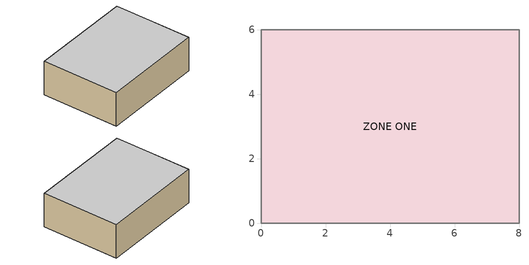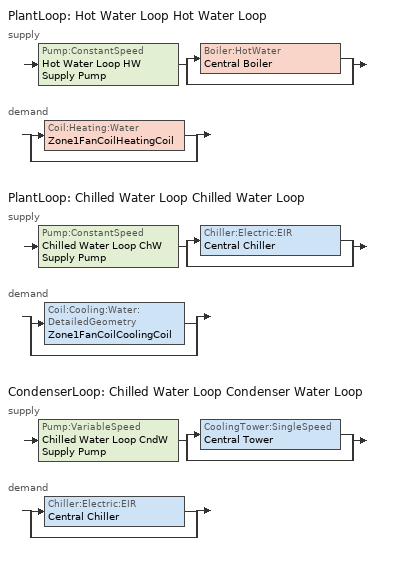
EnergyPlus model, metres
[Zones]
ZONE ONE
 floor adiabatic (LTWALL): 0,0 0,6 8,6 8,0 z0
 wall adiabatic (LTWALL): 8,6 0,6 0,0 8,0 8,6 z0:2.7
 ceiling adiabatic (LTWALL): 0,6 0,0 8,0 8,6 z2.7
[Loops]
PlantLoop 'Hot Water Loop Hot Water Loop'
 supply: Pump:ConstantSpeed 'Hot Water Loop HW Supply Pump' > split
  | Boiler:HotWater 'Central Boiler'
  | bypass
 demand: split
  | Coil:Heating:Water 'Zone1FanCoilHeatingCoil'
  | bypass
PlantLoop 'Chilled Water Loop Chilled Water Loop'
 supply: Pump:ConstantSpeed 'Chilled Water Loop ChW Supply Pump' > split
  | Chiller:Electric:EIR 'Central Chiller'
  | bypass
 demand: split
  | Coil:Cooling:Water:DetailedGeometry 'Zone1FanCoilCoolingCoil'
  | bypass
CondenserLoop 'Chilled Water Loop Condenser Water Loop'
 supply: Pump:VariableSpeed 'Chilled Water Loop CndW Supply Pump' > split
  | CoolingTower:SingleSpeed 'Central Tower'
  | bypass
 demand: split
  | Chiller:Electric:EIR 'Central Chiller'
  | bypass
[Site:Location]
UNKNOWN: Latitude {deg}=25.8; Longitude {deg}=-80.3; Time Zone {hr}=-5; Elevation {m}=2
[SizingPeriod:DesignDay] Day of Month=21; Humidity Condition Type=Wetbulb; Barometric Pressure {Pa}=99063; Rain Indicator=No; Snow Indicator=No; Daylight Saving Time Indicator=No; Solar Model Indicator=ASHRAEClearSky
Name | Month | Day Type | Maximum Dry-Bulb Temperature {C} | Daily Dry-Bulb Temperature Range {deltaC} | Wetbulb or DewPoint at Maximum Dry-Bulb {C} | Wind Speed {m/s} | Wind Direction {deg} | Sky Clearness
CHICAGO_IL_USA Annual Heating 99% Design Conditions DB | 1 | WinterDesignDay | -17.3 | 0 | -17.3 | 4.9 | 270 | 0
CHICAGO_IL_USA Annual Cooling 1% Design Conditions DB/MCWB | 7 | SummerDesignDay | 31.5 | 10.7 | 23 | 5.3 | 230 | 1
[Building]
HVAC-COMPTEST Case E100: North Axis {deg}=0; Terrain=Country; Loads Convergence Tolerance Value=0.04; Temperature Convergence Tolerance Value {deltaC}=0.004; Solar Distribution=FullInteriorAndExterior; Maximum Number of Warmup Days=25; Minimum Number of Warmup Days=6
[Material] Roughness=VeryRough; Thickness {m}=1; Conductivity {W/m-K}=0.04; Density {kg/m3}=32.03; Specific Heat {J/kg-K}=830; Thermal Absorptance=1e-07; Solar Absorptance=1e-07; Visible Absorptance=1e-07
INSULATION-EXT; INSULATION-INT
[Construction]
LTWALL: INSULATION-EXT, INSULATION-INT
[Zone]
ZONE ONE: Type=1; Multiplier=1; Ceiling Height {m}=2.7; Volume {m3}=129.6
[OtherEquipment]
ZONE ONE OthEq 1: Zone or ZoneList=ZONE ONE; Schedule=Sch 1; Design Level Calculation Method=EquipmentLevel; Design Level {W}=10000; Fraction Latent=0; Fraction Radiant=0; Fraction Lost=0
[ZoneControl:Thermostat]
Zone 1 Thermostat: Zone or ZoneList=ZONE ONE; Control Type Schedule=Zone Control Type Sched; Control 1=HeatCool Setpoints Set 1
[ThermostatSetpoint:SingleHeatingOrCooling]
HeatCool Setpoints Set 1: Setpoint Temperature Schedule=HeatCool Setpoints
[Sizing:Zone]
ZONE ONE: Zone Cooling Design Supply Air Temperature Input Method=SupplyAirTemperature; Zone Cooling Design Supply Air Temperature {C}=14; Zone Heating Design Supply Air Temperature Input Method=SupplyAirTemperature; Zone Heating Design Supply Air Temperature {C}=50; Zone Cooling Design Supply Air Humidity Ratio {kgWater/kgDryAir}=0.009; Zone Heating Design Supply Air Humidity Ratio {kgWater/kgDryAir}=0.004; Design Specification Outdoor Air Object=SZ DSOA ZONE ONE; Zone Heating Sizing Factor=1; Zone Cooling Sizing Factor=1; Cooling Design Air Flow Method=DesignDay; Cooling Design Air Flow Rate {m3/s}=0; Heating Design Air Flow Method=DesignDay; Heating Design Air Flow Rate {m3/s}=0
[DesignSpecification:OutdoorAir]
SZ DSOA ZONE ONE: Outdoor Air Method=Flow/Zone; Outdoor Air Flow per Person {m3/s-person}=0; Outdoor Air Flow per Zone Floor Area {m3/s-m2}=0; Outdoor Air Flow per Zone {m3/s}=0
[Zone equipment]
ZONE ONE: Zone1FanCoil
[ZoneHVAC:FourPipeFanCoil]
Zone1FanCoil: Availability Schedule=FanAndCoilAvailSched; Capacity Control Method=ConstantFanVariableFlow; Maximum Supply Air Flow Rate {m3/s}=autosize; Maximum Outdoor Air Flow Rate {m3/s}=autosize; Supply Air Fan=Zone1FanCoilFan; Cooling Coil=Zone1FanCoilCoolingCoil; Maximum Cold Water Flow Rate {m3/s}=autosize; Minimum Cold Water Flow Rate {m3/s}=0; Cooling Convergence Tolerance=0.00001; Heating Coil=Zone1FanCoilHeatingCoil; Maximum Hot Water Flow Rate {m3/s}=autosize; Minimum Hot Water Flow Rate {m3/s}=0; Heating Convergence Tolerance=0.001
[Fan:ConstantVolume]
Zone1FanCoilFan: Availability Schedule=FanAndCoilAvailSched; Fan Total Efficiency=0.5; Pressure Rise {Pa}=0; Maximum Flow Rate {m3/s}=autosize; Motor Efficiency=0.9; Motor In Airstream Fraction=1
[Coil:Cooling:Water:DetailedGeometry]
Zone1FanCoilCoolingCoil: Availability Schedule=FanAndCoilAvailSched; Maximum Water Flow Rate {m3/s}=autosize; Tube Outside Surface Area {m2}=autosize; Total Tube Inside Area {m2}=autosize; Fin Surface Area {m2}=autosize; Minimum Airflow Area {m2}=autosize; Coil Depth {m}=autosize; Fin Diameter {m}=autosize; Fin Thickness {m}=0.0015; Tube Inside Diameter {m}=0.01445; Tube Outside Diameter {m}=0.0159; Tube Thermal Conductivity {W/m-K}=386; Fin Thermal Conductivity {W/m-K}=204; Fin Spacing {m}=0.0018; Tube Depth Spacing {m}=0.026; Number of Tube Rows=4; Number of Tubes per Row=autosize
[Coil:Heating:Water]
Zone1FanCoilHeatingCoil: Availability Schedule=FanAndCoilAvailSched; U-Factor Times Area Value {W/K}=autosize; Maximum Water Flow Rate {m3/s}=autosize
[Sizing:Plant]
Name | Loop Type | Design Loop Exit Temperature {C} | Loop Design Temperature Difference {deltaC}
Hot Water Loop Hot Water Loop | Heating | 82 | 11
Chilled Water Loop Chilled Water Loop | Cooling | 4.44 | 6.67
Chilled Water Loop Condenser Water Loop | Condenser | 32.22 | 5.6
[PlantLoop] Fluid Type=Water; Maximum Loop Flow Rate {m3/s}=autosize; Minimum Loop Flow Rate {m3/s}=0; Plant Loop Volume {m3}=autosize; Load Distribution Scheme=SequentialLoad; Plant Loop Demand Calculation Scheme=SingleSetpoint
Name | Plant Equipment Operation Scheme | Maximum Loop Temperature {C} | Minimum Loop Temperature {C}
Hot Water Loop Hot Water Loop | Hot Water Loop Operation | 100 | 10
Chilled Water Loop Chilled Water Loop | Chilled Water Loop Chiller Operation | 98 | 1
[PlantEquipmentOperationSchemes] Control Scheme 1 Schedule=COMPACT HVAC-ALWAYS 1
Name | Control Scheme 1
Hot Water Loop Operation | Hot Water Loop Operation All Hours
Chilled Water Loop Chiller Operation | Chilled Water Loop Chiller Operation All Hours
[PlantEquipmentOperation:HeatingLoad]
Hot Water Loop Operation All Hours: Load Range 1 Lower Limit {W}=0; Load Range 1 Upper Limit {W}=1000000000000000; Range 1 Equipment List=Hot Water Loop All Equipment
[PlantEquipmentList]
Hot Water Loop All Equipment: Central Boiler
Chilled Water Loop All Chillers: Central Chiller
Chilled Water Loop All Condensers: Central Tower
[SetpointManager:Scheduled] Control Variable=Temperature
Name | Schedule | Setpoint Node or NodeList
Hot Water Loop HW Temp Manager | COMPACT HVAC-ALWAYS 49 | Hot Water Loop HW Supply Outlet
Chilled Water Loop ChW Temp Manager | COMPACT HVAC-ALWAYS 4.44 | Chilled Water Loop ChW Supply Outlet
Chilled Water Loop CndW Temp Manager | COMPACT HVAC-ALWAYS 32.22 | Chilled Water Loop CndW Supply Outlet
[Pump:ConstantSpeed] Rated Flow Rate {m3/s}=autosize; Rated Pump Head {Pa}=0; Rated Power Consumption {W}=autosize; Motor Efficiency=0.9; Fraction of Motor Inefficiencies to Fluid Stream=0; Pump Control Type=Continuous
Name | Pump Flow Rate Schedule
Hot Water Loop HW Supply Pump
Chilled Water Loop ChW Supply Pump | COMPACT HVAC-ALWAYS 1
[Boiler:HotWater]
Central Boiler: Fuel Type=NaturalGas; Nominal Capacity {W}=autosize; Nominal Thermal Efficiency=0.8; Efficiency Curve Temperature Evaluation Variable=LeavingBoiler; Normalized Boiler Efficiency Curve=Central Boiler Efficiency Curve; Design Water Outlet Temperature {C}=81; Design Water Flow Rate {m3/s}=autosize; Minimum Part Load Ratio=0; Maximum Part Load Ratio=1.1; Optimum Part Load Ratio=1; Water Outlet Upper Temperature Limit {C}=100; Boiler Flow Mode=ConstantFlow; Parasitic Electric Load {W}=0
[Chiller:Electric:EIR]
Central Chiller: Reference Capacity {W}=10000; Reference COP {W/W}=3.9; Reference Leaving Chilled Water Temperature {C}=6.67; Reference Entering Condenser Fluid Temperature {C}=29.44; Reference Chilled Water Flow Rate {m3/s}=autosize; Reference Condenser Fluid Flow Rate {m3/s}=autosize; Cooling Capacity Function of Temperature Curve=Central Chiller RecipCapFT; Electric Input to Cooling Output Ratio Function of Temperature Curve=Central Chiller RecipEIRFT; Electric Input to Cooling Output Ratio Function of Part Load Ratio Curve=Central Chiller RecipEIRFPLR; Minimum Part Load Ratio=0; Maximum Part Load Ratio=1.2; Optimum Part Load Ratio=1; Minimum Unloading Ratio=0.25; Condenser Type=WaterCooled; Condenser Fan Power Ratio {W/W}=0; Fraction of Compressor Electric Consumption Rejected by Condenser=1; Leaving Chilled Water Lower Temperature Limit {C}=3; Chiller Flow Mode=ConstantFlow; Design Heat Recovery Water Flow Rate {m3/s}=0
[CoolingTower:SingleSpeed]
Central Tower: Design Water Flow Rate {m3/s}=autosize; Design Air Flow Rate {m3/s}=autosize; Design Fan Power {W}=autosize; Design U-Factor Times Area Value {W/K}=autosize; Free Convection Air Flow Rate {m3/s}=autocalculate; Free Convection U-Factor Times Area Value {W/K}=autocalculate; Performance Input Method=UFactorTimesAreaAndDesignWaterFlowRate
[PlantEquipmentOperation:CoolingLoad] Load Range 1 Lower Limit {W}=0; Load Range 1 Upper Limit {W}=1000000000000000
Name | Range 1 Equipment List
Chilled Water Loop Chiller Operation All Hours | Chilled Water Loop All Chillers
Chilled Water Loop Condenser Operation All Hours | Chilled Water Loop All Condensers
[CondenserLoop]
Chilled Water Loop Condenser Water Loop: Fluid Type=Water; Condenser Equipment Operation Scheme=Chilled Water Loop Condenser Operation; Maximum Loop Temperature {C}=80; Minimum Loop Temperature {C}=5; Maximum Loop Flow Rate {m3/s}=autosize; Minimum Loop Flow Rate {m3/s}=0; Condenser Loop Volume {m3}=autosize; Load Distribution Scheme=SequentialLoad
[CondenserEquipmentOperationSchemes]
Chilled Water Loop Condenser Operation: Control Scheme 1=Chilled Water Loop Condenser Operation All Hours; Control Scheme 1 Schedule=COMPACT HVAC-ALWAYS 1
[Pump:VariableSpeed]
Chilled Water Loop CndW Supply Pump: Rated Flow Rate {m3/s}=autosize; Rated Pump Head {Pa}=0; Rated Power Consumption {W}=autosize; Motor Efficiency=0.9; Fraction of Motor Inefficiencies to Fluid Stream=0; Coefficient 1 of the Part Load Performance Curve=0; Coefficient 2 of the Part Load Performance Curve=1; Coefficient 3 of the Part Load Performance Curve=0; Coefficient 4 of the Part Load Performance Curve=0; Minimum Flow Rate {m3/s}=0; Pump Control Type=Continuous; Pump Flow Rate Schedule=COMPACT HVAC-ALWAYS 1
[Schedule:Day:Hourly]
Day Sch 1: 0.8, 0.8, 0.8, 0.8, 0.8, 0.8, 0.8, 0.8, 0.8, 0.8, 0.8, 0.8, 0.8, 0.8, 0.8, 0.8, 0.8, 0.8, 0.8, 0.8, 0.8, 0.8, 0.8, 0.8
Day Sch 2: 0.81, 0.81, 0.81, 0.81, 0.81, 0.81, 0.81, 0.81, 0.81, 0.81, 0.81, 0.81, 0.81, 0.81, 0.81, 0.81, 0.81, 0.81, 0.81, 0.81, 0.81, 0.81, 0.81, 0.81
Day Sch 3: 0.82, 0.82, 0.82, 0.82, 0.82, 0.82, 0.82, 0.82, 0.82, 0.82, 0.82, 0.82, 0.82, 0.82, 0.82, 0.82, 0.82, 0.82, 0.82, 0.82, 0.82, 0.82, 0.82, 0.82
Day Sch 4: 0.83, 0.83, 0.83, 0.83, 0.83, 0.83, 0.83, 0.83, 0.83, 0.83, 0.83, 0.83, 0.83, 0.83, 0.83, 0.83, 0.83, 0.83, 0.83, 0.83, 0.83, 0.83, 0.83, 0.83
Day Sch 5: 0.84, 0.84, 0.84, 0.84, 0.84, 0.84, 0.84, 0.84, 0.84, 0.84, 0.84, 0.84, 0.84, 0.84, 0.84, 0.84, 0.84, 0.84, 0.84, 0.84, 0.84, 0.84, 0.84, 0.84
Day Sch 6: 0.85, 0.85, 0.85, 0.85, 0.85, 0.85, 0.85, 0.85, 0.85, 0.85, 0.85, 0.85, 0.85, 0.85, 0.85, 0.85, 0.85, 0.85, 0.85, 0.85, 0.85, 0.85, 0.85, 0.85
Day Sch 7: 0.86, 0.86, 0.86, 0.86, 0.86, 0.86, 0.86, 0.86, 0.86, 0.86, 0.86, 0.86, 0.86, 0.86, 0.86, 0.86, 0.86, 0.86, 0.86, 0.86, 0.86, 0.86, 0.86, 0.86
Day Sch 8: 0.87, 0.87, 0.87, 0.87, 0.87, 0.87, 0.87, 0.87, 0.87, 0.87, 0.87, 0.87, 0.87, 0.87, 0.87, 0.87, 0.87, 0.87, 0.87, 0.87, 0.87, 0.87, 0.87, 0.87
Day Sch 9: 0.88, 0.88, 0.88, 0.88, 0.88, 0.88, 0.88, 0.88, 0.88, 0.88, 0.88, 0.88, 0.88, 0.88, 0.88, 0.88, 0.88, 0.88, 0.88, 0.88, 0.88, 0.88, 0.88, 0.88
Day Sch 10: 0.89, 0.89, 0.89, 0.89, 0.89, 0.89, 0.89, 0.89, 0.89, 0.89, 0.89, 0.89, 0.89, 0.89, 0.89, 0.89, 0.89, 0.89, 0.89, 0.89, 0.89, 0.89, 0.89, 0.89
Day Sch 11: 0.9, 0.9, 0.9, 0.9, 0.9, 0.9, 0.9, 0.9, 0.9, 0.9, 0.9, 0.9, 0.9, 0.9, 0.9, 0.9, 0.9, 0.9, 0.9, 0.9, 0.9, 0.9, 0.9, 0.9
Day Sch 12: 0.91, 0.91, 0.91, 0.91, 0.91, 0.91, 0.91, 0.91, 0.91, 0.91, 0.91, 0.91, 0.91, 0.91, 0.91, 0.91, 0.91, 0.91, 0.91, 0.91, 0.91, 0.91, 0.91, 0.91
Day Sch 13: 0.92, 0.92, 0.92, 0.92, 0.92, 0.92, 0.92, 0.92, 0.92, 0.92, 0.92, 0.92, 0.92, 0.92, 0.92, 0.92, 0.92, 0.92, 0.92, 0.92, 0.92, 0.92, 0.92, 0.92
Day Sch 14: 0.93, 0.93, 0.93, 0.93, 0.93, 0.93, 0.93, 0.93, 0.93, 0.93, 0.93, 0.93, 0.93, 0.93, 0.93, 0.93, 0.93, 0.93, 0.93, 0.93, 0.93, 0.93, 0.93, 0.93
Day Sch 15: 0.94, 0.94, 0.94, 0.94, 0.94, 0.94, 0.94, 0.94, 0.94, 0.94, 0.94, 0.94, 0.94, 0.94, 0.94, 0.94, 0.94, 0.94, 0.94, 0.94, 0.94, 0.94, 0.94, 0.94
Day Sch 16: 0.95, 0.95, 0.95, 0.95, 0.95, 0.95, 0.95, 0.95, 0.95, 0.95, 0.95, 0.95, 0.95, 0.95, 0.95, 0.95, 0.95, 0.95, 0.95, 0.95, 0.95, 0.95, 0.95, 0.95
Day Sch 17: 0.96, 0.96, 0.96, 0.96, 0.96, 0.96, 0.96, 0.96, 0.96, 0.96, 0.96, 0.96, 0.96, 0.96, 0.96, 0.96, 0.96, 0.96, 0.96, 0.96, 0.96, 0.96, 0.96, 0.96
Day Sch 18: 0.97, 0.97, 0.97, 0.97, 0.97, 0.97, 0.97, 0.97, 0.97, 0.97, 0.97, 0.97, 0.97, 0.97, 0.97, 0.97, 0.97, 0.97, 0.97, 0.97, 0.97, 0.97, 0.97, 0.97
Day Sch 19: 0.98, 0.98, 0.98, 0.98, 0.98, 0.98, 0.98, 0.98, 0.98, 0.98, 0.98, 0.98, 0.98, 0.98, 0.98, 0.98, 0.98, 0.98, 0.98, 0.98, 0.98, 0.98, 0.98, 0.98
Day Sch 20: 0.99, 0.99, 0.99, 0.99, 0.99, 0.99, 0.99, 0.99, 0.99, 0.99, 0.99, 0.99, 0.99, 0.99, 0.99, 0.99, 0.99, 0.99, 0.99, 0.99, 0.99, 0.99, 0.99, 0.99
Day Sch 21; SystemOnDaySched: 1, 1, 1, 1, 1, 1, 1, 1, 1, 1, 1, 1, 1, 1, 1, 1, 1, 1, 1, 1, 1, 1, 1, 1
Day Sch 22: 1.01, 1.01, 1.01, 1.01, 1.01, 1.01, 1.01, 1.01, 1.01, 1.01, 1.01, 1.01, 1.01, 1.01, 1.01, 1.01, 1.01, 1.01, 1.01, 1.01, 1.01, 1.01, 1.01, 1.01
Day Sch 23: 1.02, 1.02, 1.02, 1.02, 1.02, 1.02, 1.02, 1.02, 1.02, 1.02, 1.02, 1.02, 1.02, 1.02, 1.02, 1.02, 1.02, 1.02, 1.02, 1.02, 1.02, 1.02, 1.02, 1.02
Day Sch 24: 1.03, 1.03, 1.03, 1.03, 1.03, 1.03, 1.03, 1.03, 1.03, 1.03, 1.03, 1.03, 1.03, 1.03, 1.03, 1.03, 1.03, 1.03, 1.03, 1.03, 1.03, 1.03, 1.03, 1.03
Day Sch 25: 1.04, 1.04, 1.04, 1.04, 1.04, 1.04, 1.04, 1.04, 1.04, 1.04, 1.04, 1.04, 1.04, 1.04, 1.04, 1.04, 1.04, 1.04, 1.04, 1.04, 1.04, 1.04, 1.04, 1.04
Day Sch 26: 1.05, 1.05, 1.05, 1.05, 1.05, 1.05, 1.05, 1.05, 1.05, 1.05, 1.05, 1.05, 1.05, 1.05, 1.05, 1.05, 1.05, 1.05, 1.05, 1.05, 1.05, 1.05, 1.05, 1.05
Day Sch 27: 1.06, 1.06, 1.06, 1.06, 1.06, 1.06, 1.06, 1.06, 1.06, 1.06, 1.06, 1.06, 1.06, 1.06, 1.06, 1.06, 1.06, 1.06, 1.06, 1.06, 1.06, 1.06, 1.06, 1.06
Day Sch 28: 1.07, 1.07, 1.07, 1.07, 1.07, 1.07, 1.07, 1.07, 1.07, 1.07, 1.07, 1.07, 1.07, 1.07, 1.07, 1.07, 1.07, 1.07, 1.07, 1.07, 1.07, 1.07, 1.07, 1.07
Day Sch 29: 1.08, 1.08, 1.08, 1.08, 1.08, 1.08, 1.08, 1.08, 1.08, 1.08, 1.08, 1.08, 1.08, 1.08, 1.08, 1.08, 1.08, 1.08, 1.08, 1.08, 1.08, 1.08, 1.08, 1.08
Day Sch 30: 1.09, 1.09, 1.09, 1.09, 1.09, 1.09, 1.09, 1.09, 1.09, 1.09, 1.09, 1.09, 1.09, 1.09, 1.09, 1.09, 1.09, 1.09, 1.09, 1.09, 1.09, 1.09, 1.09, 1.09
Day Sch 31: 1.1, 1.1, 1.1, 1.1, 1.1, 1.1, 1.1, 1.1, 1.1, 1.1, 1.1, 1.1, 1.1, 1.1, 1.1, 1.1, 1.1, 1.1, 1.1, 1.1, 1.1, 1.1, 1.1, 1.1
Day Sch 32: 1.11, 1.11, 1.11, 1.11, 1.11, 1.11, 1.11, 1.11, 1.11, 1.11, 1.11, 1.11, 1.11, 1.11, 1.11, 1.11, 1.11, 1.11, 1.11, 1.11, 1.11, 1.11, 1.11, 1.11
Day Sch 33: 1.12, 1.12, 1.12, 1.12, 1.12, 1.12, 1.12, 1.12, 1.12, 1.12, 1.12, 1.12, 1.12, 1.12, 1.12, 1.12, 1.12, 1.12, 1.12, 1.12, 1.12, 1.12, 1.12, 1.12
Day Sch 34: 1.13, 1.13, 1.13, 1.13, 1.13, 1.13, 1.13, 1.13, 1.13, 1.13, 1.13, 1.13, 1.13, 1.13, 1.13, 1.13, 1.13, 1.13, 1.13, 1.13, 1.13, 1.13, 1.13, 1.13
Day Sch 35: 1.14, 1.14, 1.14, 1.14, 1.14, 1.14, 1.14, 1.14, 1.14, 1.14, 1.14, 1.14, 1.14, 1.14, 1.14, 1.14, 1.14, 1.14, 1.14, 1.14, 1.14, 1.14, 1.14, 1.14
Day Sch 36: 1.15, 1.15, 1.15, 1.15, 1.15, 1.15, 1.15, 1.15, 1.15, 1.15, 1.15, 1.15, 1.15, 1.15, 1.15, 1.15, 1.15, 1.15, 1.15, 1.15, 1.15, 1.15, 1.15, 1.15
Day Sch 37: 1.16, 1.16, 1.16, 1.16, 1.16, 1.16, 1.16, 1.16, 1.16, 1.16, 1.16, 1.16, 1.16, 1.16, 1.16, 1.16, 1.16, 1.16, 1.16, 1.16, 1.16, 1.16, 1.16, 1.16
Day Sch 38: 1.17, 1.17, 1.17, 1.17, 1.17, 1.17, 1.17, 1.17, 1.17, 1.17, 1.17, 1.17, 1.17, 1.17, 1.17, 1.17, 1.17, 1.17, 1.17, 1.17, 1.17, 1.17, 1.17, 1.17
Day Sch 39: 1.18, 1.18, 1.18, 1.18, 1.18, 1.18, 1.18, 1.18, 1.18, 1.18, 1.18, 1.18, 1.18, 1.18, 1.18, 1.18, 1.18, 1.18, 1.18, 1.18, 1.18, 1.18, 1.18, 1.18
Day Sch 40: 1.19, 1.19, 1.19, 1.19, 1.19, 1.19, 1.19, 1.19, 1.19, 1.19, 1.19, 1.19, 1.19, 1.19, 1.19, 1.19, 1.19, 1.19, 1.19, 1.19, 1.19, 1.19, 1.19, 1.19
Day Sch 41: 1.2, 1.2, 1.2, 1.2, 1.2, 1.2, 1.2, 1.2, 1.2, 1.2, 1.2, 1.2, 1.2, 1.2, 1.2, 1.2, 1.2, 1.2, 1.2, 1.2, 1.2, 1.2, 1.2, 1.2
Day Sch 42: 1.21, 1.21, 1.21, 1.21, 1.21, 1.21, 1.21, 1.21, 1.21, 1.21, 1.21, 1.21, 1.21, 1.21, 1.21, 1.21, 1.21, 1.21, 1.21, 1.21, 1.21, 1.21, 1.21, 1.21
Day Sch 43: 1.22, 1.22, 1.22, 1.22, 1.22, 1.22, 1.22, 1.22, 1.22, 1.22, 1.22, 1.22, 1.22, 1.22, 1.22, 1.22, 1.22, 1.22, 1.22, 1.22, 1.22, 1.22, 1.22, 1.22
Day Sch 44: 1.23, 1.23, 1.23, 1.23, 1.23, 1.23, 1.23, 1.23, 1.23, 1.23, 1.23, 1.23, 1.23, 1.23, 1.23, 1.23, 1.23, 1.23, 1.23, 1.23, 1.23, 1.23, 1.23, 1.23
Day Sch 45: 1.24, 1.24, 1.24, 1.24, 1.24, 1.24, 1.24, 1.24, 1.24, 1.24, 1.24, 1.24, 1.24, 1.24, 1.24, 1.24, 1.24, 1.24, 1.24, 1.24, 1.24, 1.24, 1.24, 1.24
Day Sch 46: 1.25, 1.25, 1.25, 1.25, 1.25, 1.25, 1.25, 1.25, 1.25, 1.25, 1.25, 1.25, 1.25, 1.25, 1.25, 1.25, 1.25, 1.25, 1.25, 1.25, 1.25, 1.25, 1.25, 1.25
Day Sch 47: 1.26, 1.26, 1.26, 1.26, 1.26, 1.26, 1.26, 1.26, 1.26, 1.26, 1.26, 1.26, 1.26, 1.26, 1.26, 1.26, 1.26, 1.26, 1.26, 1.26, 1.26, 1.26, 1.26, 1.26
Day Sch 48: 1.27, 1.27, 1.27, 1.27, 1.27, 1.27, 1.27, 1.27, 1.27, 1.27, 1.27, 1.27, 1.27, 1.27, 1.27, 1.27, 1.27, 1.27, 1.27, 1.27, 1.27, 1.27, 1.27, 1.27
Day Sch 49: 1.28, 1.28, 1.28, 1.28, 1.28, 1.28, 1.28, 1.28, 1.28, 1.28, 1.28, 1.28, 1.28, 1.28, 1.28, 1.28, 1.28, 1.28, 1.28, 1.28, 1.28, 1.28, 1.28, 1.28
Day Sch 50: 1.29, 1.29, 1.29, 1.29, 1.29, 1.29, 1.29, 1.29, 1.29, 1.29, 1.29, 1.29, 1.29, 1.29, 1.29, 1.29, 1.29, 1.29, 1.29, 1.29, 1.29, 1.29, 1.29, 1.29
Day Sch 51: 1.3, 1.3, 1.3, 1.3, 1.3, 1.3, 1.3, 1.3, 1.3, 1.3, 1.3, 1.3, 1.3, 1.3, 1.3, 1.3, 1.3, 1.3, 1.3, 1.3, 1.3, 1.3, 1.3, 1.3
Day Sch 70: 1.9, 1.9, 1.9, 1.9, 1.9, 1.9, 1.9, 1.9, 1.9, 1.9, 1.9, 1.9, 1.9, 1.9, 1.9, 1.9, 1.9, 1.9, 1.9, 1.9, 1.9, 1.9, 1.9, 1.9
Zone HeatCool Setpoint All Days: 22.2, 22.2, 22.2, 22.2, 22.2, 22.2, 22.2, 22.2, 22.2, 22.2, 22.2, 22.2, 22.2, 22.2, 22.2, 22.2, 22.2, 22.2, 22.2, 22.2, 22.2, 22.2, 22.2, 22.2
Control Type All Days-HeatCool: 3, 3, 3, 3, 3, 3, 3, 3, 3, 3, 3, 3, 3, 3, 3, 3, 3, 3, 3, 3, 3, 3, 3, 3
[Schedule:Week:Daily]
Week Sch 1: Day Sch 1, Day Sch 2, Day Sch 3, Day Sch 4, Day Sch 5, Day Sch 6, Day Sch 7, Day Sch 70, Day Sch 70, Day Sch 70, Day Sch 2, Day Sch 2
Week Sch 2: Day Sch 8, Day Sch 9, Day Sch 10, Day Sch 11, Day Sch 12, Day Sch 13, Day Sch 14, Day Sch 70, Day Sch 70, Day Sch 70, Day Sch 2, Day Sch 2
Week Sch 3: Day Sch 15, Day Sch 16, Day Sch 17, Day Sch 18, Day Sch 19, Day Sch 20, Day Sch 21, Day Sch 70, Day Sch 70, Day Sch 70, Day Sch 2, Day Sch 2
Week Sch 4: Day Sch 22, Day Sch 23, Day Sch 24, Day Sch 25, Day Sch 26, Day Sch 27, Day Sch 28, Day Sch 70, Day Sch 70, Day Sch 70, Day Sch 2, Day Sch 2
Week Sch 5: Day Sch 29, Day Sch 30, Day Sch 31, Day Sch 32, Day Sch 33, Day Sch 34, Day Sch 35, Day Sch 70, Day Sch 70, Day Sch 70, Day Sch 2, Day Sch 2
Week Sch 6: Day Sch 36, Day Sch 37, Day Sch 38, Day Sch 39, Day Sch 40, Day Sch 41, Day Sch 42, Day Sch 70, Day Sch 70, Day Sch 70, Day Sch 2, Day Sch 2
Week Sch 7: Day Sch 43, Day Sch 44, Day Sch 45, Day Sch 46, Day Sch 47, Day Sch 48, Day Sch 49, Day Sch 70, Day Sch 70, Day Sch 70, Day Sch 2, Day Sch 2
Week Sch 8: Day Sch 50, Day Sch 51, Day Sch 51, Day Sch 51, Day Sch 51, Day Sch 51, Day Sch 51, Day Sch 70, Day Sch 70, Day Sch 70, Day Sch 2, Day Sch 2
Zone HeatCool Setpoint All Weeks: Zone HeatCool Setpoint All Days, Zone HeatCool Setpoint All Days, Zone HeatCool Setpoint All Days, Zone HeatCool Setpoint All Days, Zone HeatCool Setpoint All Days, Zone HeatCool Setpoint All Days, Zone HeatCool Setpoint All Days, Zone HeatCool Setpoint All Days, Zone HeatCool Setpoint All Days, Zone HeatCool Setpoint All Days, Zone HeatCool Setpoint All Days, Zone HeatCool Setpoint All Days
Control Type All Weeks-HeatCool: Control Type All Days-HeatCool, Control Type All Days-HeatCool, Control Type All Days-HeatCool, Control Type All Days-HeatCool, Control Type All Days-HeatCool, Control Type All Days-HeatCool, Control Type All Days-HeatCool, Control Type All Days-HeatCool, Control Type All Days-HeatCool, Control Type All Days-HeatCool, Control Type All Days-HeatCool, Control Type All Days-HeatCool
FanAndCoilWeekSched: SystemOnDaySched, SystemOnDaySched, SystemOnDaySched, SystemOnDaySched, SystemOnDaySched, SystemOnDaySched, SystemOnDaySched, SystemOnDaySched, SystemOnDaySched, SystemOnDaySched, SystemOnDaySched, SystemOnDaySched
[Schedule:Year]
Sch 1: Week Sch 1, 1, 1, 1, 7, Week Sch 2, 1, 8, 1, 14, Week Sch 3, 1, 15, 1, 21, Week Sch 4, 1, 22, 1, 28, Week Sch 5, 1, 29, 2, 4, Week Sch 6, 2, 5, 2, 11, Week Sch 7, 2, 12, 2, 18, Week Sch 8, 2, 19, 12, 31
HeatCool Setpoints: Zone HeatCool Setpoint All Weeks, 1, 1, 12, 31
Zone Control Type Sched: Control Type All Weeks-HeatCool, 1, 1, 12, 31
FanAndCoilAvailSched: FanAndCoilWeekSched, 1, 1, 12, 31
[Schedule:Compact]
COMPACT HVAC-ALWAYS 1: Through: 12/31, For: AllDays, Until: 24:00, 1
COMPACT HVAC-ALWAYS 49: Through: 12/31, For: AllDays, Until: 24:00, 49
COMPACT HVAC-ALWAYS 4.44: Through: 12/31, For: AllDays, Until: 24:00, 4.44
COMPACT HVAC-ALWAYS 32.22: Through: 12/31, For: AllDays, Until: 24:00, 32.22
[Curve:Quadratic] Minimum Value of x=0; Maximum Value of x=1
Name | Coefficient1 Constant | Coefficient2 x | Coefficient3 x**2
Central Boiler Efficiency Curve | 0.97 | 0.0633 | -0.0333
Central Chiller RecipEIRFPLR | 0.088065 | 1.137742 | -0.225806
[Curve:Biquadratic] Minimum Value of x=0; Maximum Value of x=100; Minimum Value of y=0; Maximum Value of y=100
Name | Coefficient1 Constant | Coefficient2 x | Coefficient3 x**2 | Coefficient4 y | Coefficient5 y**2 | Coefficient6 x*y
Central Chiller RecipCapFT | 1.01871 | 0.0357684 | 0.000335718 | -0.00688649 | -3.51093e-05 | -0.00019825
Central Chiller RecipEIRFT | 0.545977 | -0.020497 | 0.000456 | 0.01589 | 0.000218 | -0.00044
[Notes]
HVAC-COMPONENT TEST CompTestCase E100.idf
Case 100 run with 46.1C weather file
Basic file description: HVAC-BESTEST Low-Mass Building
Author:   R. H. Henninger,  GARD Analytics, Inc.
Date:     August 4, 2005
Run:      3 month run for location
Building: Fictional 1 zone building with near abiabatic surfaces and no windows.
Varying internal load, no infiltration
Internal: 10000 W sensible peak load.
System:   None.
Plant:    None.
CHICAGO_IL_USA Annual Heating 99% Design Conditions DB, MaxDB= -17.3°C
CHICAGO_IL_USA Annual Cooling 1% Design Conditions, MaxDB=  31.5°C MCWB=  23.0°C
